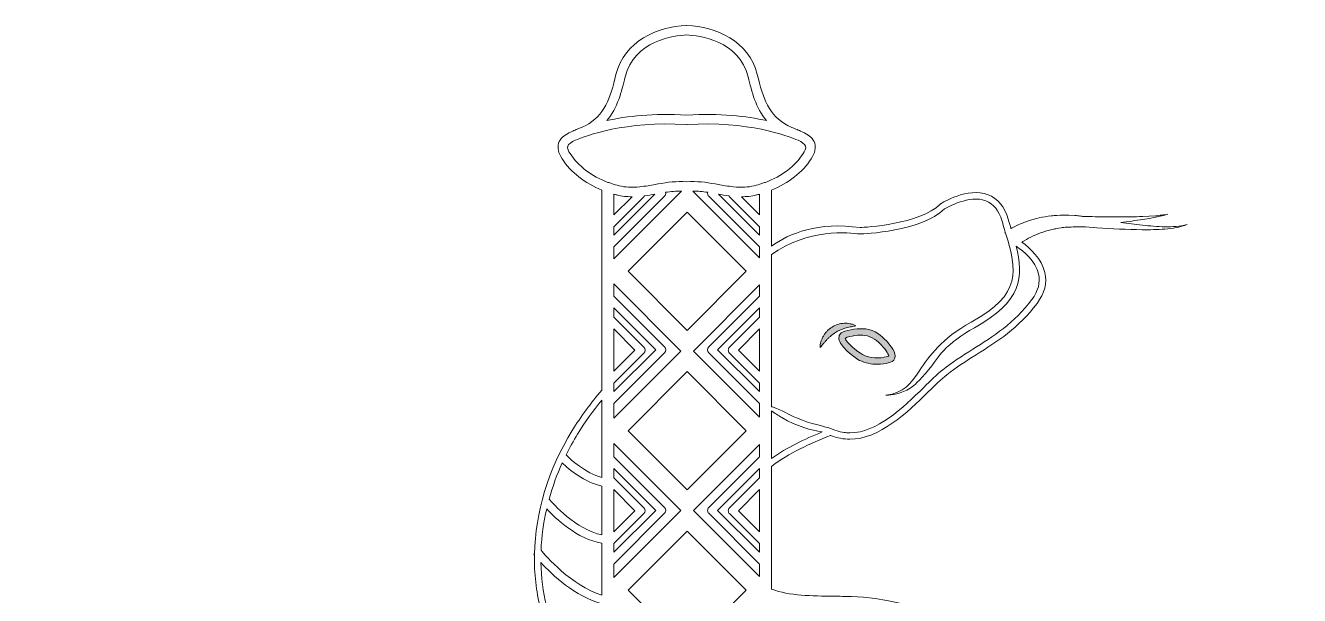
# Model space of a CAD drawing. Extents: x 783 to 8253, y -5949 to -71.
# Drawn here: x 3803 to 5233, y -711 to -71 of the extents above; entities that cross this region are included whole.
import ezdxf

# ---------------------------------------------------------------- set-up
doc = ezdxf.new("R2010")
doc.units = 0
doc.header["$MEASUREMENT"] = 0
doc.layers.add('Layer 1', color=7, linetype='Continuous')

# ---------------------------------------------------------------- blocks, each defined once
blk = doc.blocks.new('block 16')
at = {"layer": 'Layer 1', "true_color": 0xffc257}
h = blk.add_hatch(color=31, dxfattribs=at)
h.dxf.hatch_style = 2
edge = h.paths.add_edge_path()
edge.add_spline(control_points=[(4701.3, -425.5), (4701.7, -425.2), (4702, -424.8), (4702.3, -424.4), (4702.7, -424), (4703.1, -423.7), (4703.4, -423.3), (4704.1, -422.6), (4704.8, -421.9), (4705.5, -421.2), (4706.3, -420.6), (4707, -419.9), (4707.7, -419.3), (4708.4, -418.6), (4709.2, -418.1), (4710, -417.6), (4710.8, -417), (4711.5, -416.4), (4712.4, -415.9), (4715.6, -413.9), (4719.1, -412.4), (4722.9, -411.2), (4722.9, -411.2), (4725.9, -410.3), (4725.9, -410.3), (4726.9, -410.1), (4727.9, -409.8), (4728.9, -409.7), (4730.9, -409.2), (4733, -408.9), (4735.3, -408.5), (4734.3, -407.9), (4733.3, -407.4), (4732.2, -407), (4731.1, -406.6), (4730, -406.4), (4728.9, -406.1), (4727.8, -405.9), (4726.6, -405.8), (4725.5, -405.6), (4724.3, -405.6), (4723.2, -405.5), (4722, -405.6), (4717.4, -405.8), (4712.6, -407.2), (4708.6, -409.8), (4707.5, -410.4), (4706.6, -411.2), (4705.7, -411.9), (4704.7, -412.6), (4703.8, -413.4), (4703, -414.3), (4702.3, -415.2), (4701.5, -416), (4700.7, -417), (4700.1, -417.9), (4699.4, -418.9), (4698.8, -419.9), (4698.5, -420.4), (4698.3, -420.9), (4698, -421.4), (4697.7, -421.9), (4697.5, -422.5), (4697.3, -423), (4696.9, -424.1), (4696.5, -425.2), (4696.1, -426.2), (4695.8, -427.3), (4695.6, -428.5), (4695.4, -429.6), (4695.3, -430.7), (4695.1, -431.8), (4695.1, -432.9), (4696.7, -431.3), (4697.9, -429.5), (4699.3, -427.9), (4700, -427.1), (4700.7, -426.3), (4701.3, -425.5)], knot_values=[0, 0, 0, 0, 1, 1, 1, 2, 2, 2, 3, 3, 3, 4, 4, 4, 5, 5, 5, 6, 6, 6, 7, 7, 7, 8, 8, 8, 9, 9, 9, 10, 10, 10, 11, 11, 11, 12, 12, 12, 13, 13, 13, 14, 14, 14, 15, 15, 15, 16, 16, 16, 17, 17, 17, 18, 18, 18, 19, 19, 19, 20, 20, 20, 21, 21, 21, 22, 22, 22, 23, 23, 23, 24, 24, 24, 25, 25, 25, 26, 26, 26, 26], degree=3, periodic=1)
h = blk.add_hatch(color=31, dxfattribs=at)
h.dxf.hatch_style = 2
edge = h.paths.add_edge_path()
edge.add_spline(control_points=[(4716.7, -419.2), (4712.2, -429.7), (4737.2, -446.1), (4739.5, -447.2), (4745.7, -450.1), (4752.6, -451.6), (4759.5, -451.6), (4764, -451.6), (4768.4, -451), (4772.7, -449.7), (4774, -449.3), (4777.8, -448.2), (4779.1, -444.8), (4780.4, -441.4), (4778.7, -438.1), (4776.7, -434.7), (4774.8, -431.6), (4772.5, -428.5), (4769.5, -425.3), (4764.6, -419.9), (4756.5, -413.1), (4746.3, -411.9), (4739.3, -411.1), (4726.8, -412.4), (4720.4, -415.6), (4718.2, -416.6), (4717.2, -418.1), (4716.7, -419.2)], knot_values=[0, 0, 0, 0, 1, 1, 1, 2, 2, 2, 3, 3, 3, 4, 4, 4, 5, 5, 5, 6, 6, 6, 7, 7, 7, 8, 8, 8, 9, 9, 9, 9], degree=3, periodic=1)
edge = h.paths.add_edge_path()
edge.add_spline(control_points=[(4723.5, -422.1), (4728.5, -419.6), (4739.7, -418.4), (4745.4, -419.1), (4753.4, -420.1), (4760, -425.6), (4764.2, -430.2), (4766.8, -433.1), (4768.9, -435.7), (4770.5, -438.4), (4771.8, -440.5), (4772.2, -441.6), (4772.3, -442.1), (4772.1, -442.2), (4771.6, -442.5), (4770.6, -442.8), (4761.5, -445.5), (4751.2, -444.7), (4742.6, -440.6), (4737.5, -438.2), (4723.4, -426.1), (4723.4, -422.2), (4723.4, -422.1), (4723.5, -422.1), (4723.5, -422.1)], knot_values=[0, 0, 0, 0, 1, 1, 1, 2, 2, 2, 3, 3, 3, 4, 4, 4, 5, 5, 5, 6, 6, 6, 7, 7, 7, 8, 8, 8, 8], degree=3, periodic=1)
at = {"layer": 'Layer 1', "lineweight": 0}
for points in [[(4479.6, -347.2), (4546, -280.9), (4612.3, -347.2), (4546, -413.6), (4479.6, -347.2)], [(4463.6, -459.5), (4463.6, -411.9), (4487.4, -435.7), (4463.6, -459.5)], [(4627.2, -411.9), (4627.2, -459.5), (4603.4, -435.7), (4627.2, -411.9)], [(4612.3, -526.2), (4546, -592.6), (4479.6, -526.2), (4546, -459.8), (4612.3, -526.2)], [(4463.6, -639.8), (4463.6, -592.3), (4487.4, -616.1), (4463.6, -639.8)], [(4627.2, -592.3), (4627.2, -639.8), (4603.4, -616.1), (4627.2, -592.3)], [(4479.6, -705.1), (4546, -638.8), (4612.3, -705.1), (4546, -771.5), (4479.6, -705.1)]]:
    blk.add_lwpolyline(points, dxfattribs=at)
for points, knots in [([(5230.2, -1540.8), (5229.7, -1535.1), (5229.1, -1529.4), (5228.4, -1523.7), (5228.4, -1523.7), (5228.4, -1523.7), (5228.4, -1523.7), (5228.5, -1523.4), (5228.6, -1523.2), (5228.6, -1523.2), (5228.6, -1523.2), (5228.3, -1523), (5228.3, -1523), (5228.3, -1523), (5228.3, -1523), (5228.3, -1523), (5224, -1489.1), (5216.5, -1456.4), (5206.2, -1426.4), (5206.2, -1426.4), (5206.2, -1426.4), (5206.2, -1426.4), (5206.5, -1425.3), (5206.6, -1424.5), (5206.7, -1424.3), (5206.7, -1424.3), (5205.4, -1424.1), (5205.4, -1424.1), (5205.4, -1424.1), (5205.4, -1424.1), (5205.4, -1424.1), (5200.7, -1410.6), (5195.5, -1397.7), (5189.6, -1385.5), (5164.9, -1333.3), (5130.9, -1293.1), (5088.7, -1266), (5050, -1241.2), (5003, -1226.7), (4949, -1222.9), (4904.7, -1219.8), (4854.5, -1223.9), (4799.7, -1234.9), (4768.9, -1241.2), (4737.9, -1249), (4707.8, -1256.5), (4684.2, -1262.5), (4660.3, -1268.5), (4636.2, -1273.8), (4636.2, -1273.8), (4645.8, -1180.8), (4645.8, -1180.8), (4691.9, -1181.3), (4738.8, -1177), (4783.6, -1163.5), (4827.5, -1150.3), (4867.7, -1127.7), (4899.8, -1098.2), (4907.7, -1091), (4915, -1083.4), (4921.7, -1075.6), (4936.9, -1076.6), (4947.3, -1076.9), (4948.8, -1077), (4950.7, -1077), (4952.6, -1076.2), (4953.9, -1074.8), (4955.2, -1073.3), (4955.8, -1071.4), (4955.6, -1069.4), (4955.1, -1066.2), (4954.6, -1062.9), (4954.1, -1059.7), (4952.7, -1051.9), (4950.8, -1044.1), (4948.5, -1036.5), (4949.6, -1034.5), (4950.7, -1032.4), (4951.7, -1030.4), (4951.8, -1030.3), (4951.9, -1030.2), (4952, -1030.1), (4952, -1030.1), (4951.9, -1030), (4951.9, -1030), (4958.8, -1016), (4964.1, -1001.5), (4967.5, -986.7), (4982.8, -920.8), (4962.5, -847.1), (4914.3, -794.4), (4869.1, -744.8), (4802, -714.9), (4730.3, -712.4), (4723.8, -712.2), (4716.9, -712.1), (4710.4, -712), (4686, -711.8), (4661.1, -711.5), (4640.5, -704.1), (4640.5, -704.1), (4640.5, -566.3), (4640.5, -566.3), (4660.5, -551), (4684.1, -540.7), (4707, -531.5), (4707.1, -531.5), (4707.2, -531.5), (4707.3, -531.6), (4714.4, -534.4), (4721.4, -535.7), (4728.4, -535.7), (4762, -535.7), (4792.9, -505.7), (4816.5, -482.7), (4824, -475.4), (4831.1, -468.5), (4837.4, -463.4), (4847.5, -455.2), (4858.6, -448.2), (4870.3, -440.8), (4893.8, -426.1), (4918, -410.9), (4938.6, -383.3), (4947.1, -371.9), (4950.1, -360.2), (4947.4, -348.6), (4943.8, -333), (4930.8, -321.2), (4921.5, -314.5), (4922.4, -314), (4923.2, -313.4), (4924.1, -312.9), (4927.4, -310.9), (4930.9, -309.2), (4934.4, -307.5), (4941.5, -304.2), (4949.1, -301.7), (4956.9, -300), (4958.8, -299.5), (4960.8, -299.2), (4962.7, -298.8), (4962.7, -298.8), (4965.7, -298.3), (4965.7, -298.3), (4966.7, -298.2), (4967.7, -298.1), (4968.7, -298), (4969.8, -297.9), (4970.9, -297.7), (4972, -297.6), (4972, -297.6), (4972, -297.8), (4972, -297.8), (4975.2, -297.6), (4978.4, -297.4), (4981.7, -297.1), (4983.3, -297.1), (4985, -297.2), (4986.7, -297.2), (4988.8, -297.3), (4990.7, -297.3), (4992.9, -297.4), (4992.9, -297.4), (5005.6, -298.3), (5005.6, -298.3), (5022.5, -299.4), (5039.5, -300.4), (5056.5, -300.5), (5065, -300.6), (5073.6, -300.4), (5082.1, -299.7), (5090.6, -299), (5099.1, -297.8), (5107.1, -294.7), (5098.9, -297), (5090.4, -297.3), (5082, -297.2), (5073.6, -297), (5065.2, -296.3), (5056.8, -295.4), (5048.7, -294.6), (5040.6, -293.5), (5032.5, -292.3), (5040.9, -291.3), (5049.2, -290.2), (5057.5, -289), (5057.5, -289), (5064.5, -287.8), (5064.5, -287.8), (5064.5, -287.8), (5071.6, -286.5), (5071.6, -286.5), (5073.9, -286), (5076.2, -285.5), (5078.6, -284.9), (5080.9, -284.4), (5083.2, -283.7), (5085.5, -283.1), (5083.1, -283.4), (5080.8, -283.9), (5078.4, -284.1), (5076.1, -284.4), (5073.7, -284.7), (5071.4, -284.9), (5071.4, -284.9), (5064.3, -285.4), (5064.3, -285.4), (5064.3, -285.4), (5057.2, -285.7), (5057.2, -285.7), (5047.7, -286.1), (5038.2, -286.2), (5028.7, -286.2), (5019.2, -286.2), (5009.8, -286), (5000.3, -285.8), (4996.8, -285.7), (4993.3, -285.6), (4989.8, -285.5), (4989.1, -285.4), (4988.4, -285.3), (4987.7, -285.2), (4985.5, -284.9), (4983.3, -284.6), (4981.1, -284.5), (4981.1, -284.5), (4974.4, -284.1), (4974.4, -284.1), (4972.2, -284), (4970, -284.1), (4967.7, -284.1), (4966.6, -284.1), (4965.5, -284.1), (4964.4, -284.1), (4964.4, -284.1), (4961, -284.4), (4961, -284.4), (4958.8, -284.5), (4956.6, -284.6), (4954.3, -285), (4945.4, -286), (4936.5, -288), (4927.9, -291), (4923.6, -292.5), (4919.4, -294.1), (4915.2, -296.2), (4913.2, -297), (4911.3, -298.1), (4909.4, -299.1), (4909.3, -298.8), (4909.2, -298.5), (4909.1, -298.2), (4908.2, -295.1), (4907.2, -292), (4906.3, -288.8), (4902.2, -274.6), (4894.5, -265.4), (4883.7, -261.2), (4860.6, -252.5), (4831.8, -270.5), (4830.6, -271.3), (4830.6, -271.3), (4830.2, -271.5), (4830.2, -271.5), (4830.2, -271.5), (4829.9, -271.8), (4829.9, -271.8), (4807.3, -294.4), (4745.2, -297.8), (4740.3, -298.1), (4692.9, -291.5), (4660.8, -304.3), (4640.5, -319), (4640.5, -319), (4640.5, -256.1), (4640.5, -256.1), (4659.6, -248.4), (4675.4, -236), (4685.2, -220.9), (4689.4, -214.3), (4690.7, -208.6), (4689.1, -203.4), (4687.4, -198.1), (4683.2, -194.7), (4678, -192), (4678, -192), (4678, -191.9), (4678, -191.9), (4677.7, -191.7), (4676.1, -190.9), (4673.3, -189.7), (4671.6, -189), (4669.8, -188.3), (4668.1, -187.5), (4665.1, -186.3), (4661.9, -185.1), (4659.3, -183.7), (4637.5, -172.5), (4631.2, -152.9), (4624.7, -126.3), (4615.4, -88), (4577.8, -72.7), (4545.7, -71.2), (4545.7, -71.2), (4545.4, -71.2), (4545.4, -71.2), (4545.4, -71.2), (4545.2, -71.2), (4545.2, -71.2), (4513.1, -72.7), (4475.5, -88), (4466.1, -126.3), (4459.6, -152.9), (4453.3, -172.5), (4431.6, -183.7), (4428.9, -185.1), (4425.8, -186.3), (4422.7, -187.5), (4421, -188.3), (4419.2, -189), (4417.5, -189.7), (4414.7, -190.9), (4413.1, -191.7), (4412.8, -191.9), (4412.8, -191.9), (4412.8, -192), (4412.8, -192), (4407.7, -194.7), (4403.4, -198.1), (4401.7, -203.4), (4400.1, -208.6), (4401.4, -214.3), (4405.6, -220.9), (4415.4, -236), (4431.2, -248.4), (4450.3, -256.1), (4450.3, -256.1), (4450.3, -480.5), (4450.3, -480.5), (4438.1, -494.8), (4426.8, -509.9), (4416.9, -526.1), (4389.9, -569.8), (4375.6, -618.3), (4374.6, -664.6), (4374.6, -664.6), (4373.9, -665.2), (4373.9, -665.2), (4374, -665.3), (4374.2, -665.6), (4374.6, -666), (4374.2, -686.4), (4376.5, -706.3), (4381.3, -725.2), (4381.3, -725.4), (4381.4, -725.6), (4381.4, -725.8), (4385.7, -742.1), (4391.8, -757.7), (4400, -772), (4407.1, -784.5), (4415.4, -795.8), (4424.5, -806), (4415.7, -810.4), (4407, -815.7), (4400, -823), (4392.4, -830.9), (4389, -842.1), (4389.8, -856.6), (4390, -860.2), (4390.4, -863.8), (4390.8, -867.2), (4391.2, -870.9), (4391.6, -874.4), (4391.7, -877.9), (4391.8, -878.6), (4391.7, -879.1), (4391.7, -879.5), (4391.5, -879.4), (4391.2, -879.3), (4390.9, -879.2), (4361.9, -867), (4334.2, -845.4), (4316.6, -821.3), (4316.3, -821), (4316, -820.4), (4315.6, -819.8), (4313.1, -816), (4309.3, -810.1), (4303.3, -809.2), (4300.4, -808.7), (4297.4, -809.6), (4295, -811.7), (4291.8, -814.4), (4290.7, -818.3), (4290.2, -820.3), (4285.4, -838.4), (4283.6, -857), (4284.7, -875.7), (4261.4, -889.3), (4235.2, -905.6), (4212.1, -927.3), (4171.4, -965.7), (4145.4, -1011.4), (4136.8, -1059.7), (4136.2, -1062.9), (4135.7, -1066.2), (4135.2, -1069.4), (4135, -1071.4), (4135.6, -1073.3), (4136.9, -1074.8), (4138.2, -1076.2), (4140.1, -1077), (4142, -1077), (4143.3, -1076.9), (4151.2, -1076.7), (4163, -1076), (4133.5, -1128.7), (4121.2, -1190.2), (4129.6, -1248.9), (4137.7, -1305.4), (4164.9, -1359.5), (4208.3, -1405.5), (4210, -1407.4), (4211.8, -1409.2), (4213.6, -1411), (4199.1, -1407.7), (4161, -1400.9), (4112, -1406), (4075.8, -1409.8), (4041.2, -1419.5), (4009.3, -1434.8), (3978.4, -1449.5), (3949.9, -1469.5), (3924.3, -1494.4), (3924.3, -1494.4), (3921.7, -1494.1), (3921.7, -1494.1), (3921.7, -1494.4), (3921.6, -1495.5), (3921.5, -1497.2), (3915, -1503.7), (3908.6, -1510.5), (3902.5, -1517.6), (3873.6, -1551.2), (3850.9, -1587.3), (3835, -1624.7), (3835, -1624.7), (3835, -1624.7), (3835, -1624.7), (3835, -1624.7), (3832.5, -1624.9), (3832.5, -1624.9), (3832.5, -1625.2), (3832.6, -1627), (3832.9, -1629.8), (3811.6, -1682.2), (3803.4, -1737), (3809.5, -1790.9), (3811.2, -1805.7), (3813.9, -1820.3), (3817.7, -1834.7), (3817.7, -1834.7), (3816.6, -1835.6), (3816.6, -1835.6), (3816.7, -1835.7), (3817.3, -1836.4), (3818.4, -1837.6), (3818.4, -1837.6), (3818.4, -1837.6), (3818.4, -1837.6), (3835.5, -1900.8), (3872.6, -1960.1), (3927.8, -2012.6), (3927.8, -2012.6), (3927, -2014.1), (3927, -2014.1), (3927.4, -2014.3), (3929.2, -2015.3), (3932.2, -2016.8), (3932.2, -2016.8), (3932.2, -2016.8), (3932.2, -2016.8), (3947.2, -2030.7), (3963.5, -2044.1), (3981, -2057), (4027.1, -2090.9), (4078.7, -2115.8), (4135.4, -2131.4), (4135.4, -2131.4), (4135.5, -2133.3), (4135.5, -2133.3), (4135.8, -2133.3), (4137.6, -2133.2), (4140.6, -2132.9), (4140.6, -2132.9), (4140.7, -2132.9), (4140.7, -2132.9), (4187.3, -2145.2), (4237.3, -2151.5), (4290.4, -2151.5), (4290.4, -2151.5), (4292, -2151.5), (4292, -2151.5), (4356.3, -2151.3), (4413.3, -2142.1), (4455.9, -2133), (4459.2, -2230.4), (4460.6, -2318.1), (4459.9, -2390.4), (4436.8, -2418.6), (4421.8, -2453.3), (4420.6, -2497.4), (4420.5, -2503.1), (4420.6, -2508.6), (4420.9, -2514.1), (4420.9, -2514.4), (4420.9, -2514.8), (4421, -2515.1), (4423.7, -2557.8), (4440.1, -2595.4), (4457.8, -2624.2), (4463.5, -2706.2), (4478.5, -2770.7), (4492.5, -2815.5), (4514.8, -2887.2), (4538.8, -2924.3), (4539.8, -2925.8), (4539.8, -2925.8), (4539.9, -2925.9), (4539.9, -2925.9), (4539.9, -2925.9), (4539.9, -2926), (4540, -2926), (4540.2, -2926.3), (4540.4, -2926.6), (4540.6, -2926.8), (4540.7, -2926.9), (4540.7, -2926.9), (4540.8, -2927), (4541.1, -2927.3), (4541.4, -2927.5), (4541.7, -2927.7), (4541.7, -2927.7), (4541.7, -2927.7), (4541.8, -2927.7), (4541.8, -2927.8), (4541.9, -2927.8), (4541.9, -2927.8), (4542.1, -2928), (4542.3, -2928.1), (4542.5, -2928.2), (4542.6, -2928.2), (4542.7, -2928.3), (4542.8, -2928.3), (4543, -2928.4), (4543.1, -2928.4), (4543.3, -2928.5), (4543.4, -2928.5), (4543.6, -2928.6), (4543.7, -2928.6), (4543.8, -2928.7), (4544, -2928.7), (4544.2, -2928.7), (4544.3, -2928.7), (4544.4, -2928.8), (4544.5, -2928.8), (4544.8, -2928.8), (4545, -2928.8), (4545.2, -2928.8), (4545.3, -2928.8), (4545.3, -2928.8), (4545.4, -2928.8), (4545.7, -2928.8), (4546, -2928.8), (4546.3, -2928.8), (4546.4, -2928.8), (4546.5, -2928.7), (4546.6, -2928.7), (4546.8, -2928.7), (4547, -2928.7), (4547.2, -2928.6), (4547.3, -2928.6), (4547.4, -2928.5), (4547.5, -2928.5), (4547.7, -2928.4), (4547.8, -2928.4), (4548, -2928.3), (4548.1, -2928.3), (4548.2, -2928.2), (4548.3, -2928.2), (4548.5, -2928.1), (4548.7, -2927.9), (4548.9, -2927.8), (4549, -2927.8), (4549, -2927.8), (4549.1, -2927.8), (4549.1, -2927.7), (4549.1, -2927.7), (4549.1, -2927.7), (4549.4, -2927.5), (4549.7, -2927.3), (4550, -2927), (4550, -2927), (4550.2, -2926.8), (4550.2, -2926.8), (4550.4, -2926.6), (4550.7, -2926.3), (4550.9, -2926), (4550.9, -2925.9), (4550.9, -2925.9), (4550.9, -2925.9), (4551, -2925.9), (4551, -2925.8), (4551, -2925.8), (4552, -2924.3), (4576, -2887.2), (4598.3, -2815.5), (4598.8, -2814), (4599.3, -2812.5), (4599.8, -2810.9), (4609.4, -2835.5), (4614.3, -2864.6), (4603.1, -2892.4), (4603.1, -2892.4), (4592.3, -2919.3), (4592.3, -2919.3), (4592.3, -2919.3), (4609.4, -2895.9), (4609.4, -2895.9), (4638.4, -2856.2), (4631.5, -2801.3), (4615.3, -2763.2), (4614.7, -2761.8), (4614.1, -2760.4), (4613.5, -2759), (4628.3, -2693.7), (4639.8, -2605.2), (4633.8, -2496.6), (4632.4, -2470.6), (4631.5, -2440.2), (4631, -2405.9), (4653.3, -2396), (4675.3, -2388.4), (4694.4, -2382.3), (4714.5, -2375.9), (4735.8, -2370.8), (4756.5, -2365.8), (4788, -2358.2), (4820.6, -2350.4), (4850.5, -2337.8), (4879.4, -2325.5), (4908.1, -2306.6), (4933.2, -2283.2), (4933.2, -2283.1), (4933.2, -2283.1), (4933.3, -2283.1), (4933.9, -2282.8), (4934.5, -2282.5), (4935.1, -2282.1), (4935.1, -2282.1), (4934.8, -2281.6), (4934.8, -2281.6), (4941.2, -2275.6), (4947.4, -2269.3), (4953.2, -2262.8), (5010.7, -2198.4), (5020.9, -2117.4), (4982.6, -2044.4), (4982.6, -2044.4), (4982.6, -2044.4), (4982.6, -2044.4), (4982.6, -2044.2), (4982.6, -2044), (4982.7, -2043.9), (4982.7, -2043.9), (4982.3, -2043.9), (4982.3, -2043.9), (4976.8, -2033.5), (4970.3, -2023.2), (4962.9, -2013.2), (4936.8, -1978.3), (4904.5, -1949.9), (4868.2, -1929.2), (4868.2, -1929.2), (4868.2, -1929.2), (4868.2, -1929.2), (4868.1, -1929), (4868.1, -1928.9), (4868.1, -1928.8), (4868.1, -1928.8), (4867.7, -1928.9), (4867.7, -1928.9), (4867.7, -1928.9), (4867.7, -1928.9), (4867.7, -1928.9), (4838.7, -1912.5), (4807.2, -1901), (4774.1, -1895.1), (4770.9, -1894.5), (4767.8, -1894), (4764.6, -1893.5), (4764.1, -1893.3), (4763.4, -1893.1), (4762.5, -1892.9), (4761.7, -1892.8), (4760.9, -1892.8), (4760.3, -1892.9), (4722.8, -1887.5), (4684.4, -1887.5), (4646.1, -1889.7), (4647.8, -1859.8), (4649.6, -1830.6), (4651.4, -1802.3), (4652.5, -1802.6), (4653.6, -1802.8), (4654.6, -1803.1), (4658.5, -1804.1), (4662.2, -1804.4), (4665.9, -1804.7), (4669.2, -1804.9), (4672.3, -1805.1), (4675.4, -1805.9), (4677, -1806.3), (4678.7, -1806.7), (4680.3, -1807.2), (4680.3, -1807.2), (4680.5, -1806.5), (4680.5, -1806.5), (4680.5, -1806.5), (4680.4, -1807.2), (4680.4, -1807.2), (4690.8, -1810.1), (4701.5, -1814.2), (4711.7, -1818.2), (4718.5, -1820.8), (4725.4, -1823.5), (4732.3, -1825.8), (4779, -1841.6), (4815.4, -1851.7), (4850.1, -1858.6), (4881.5, -1864.8), (4910.4, -1868), (4938.6, -1868.6), (4941, -1868.6), (4943.5, -1868.7), (4945.9, -1868.7), (4991.9, -1868.7), (5037, -1860.1), (5076.7, -1843.8), (5122.6, -1824.9), (5160.2, -1795.9), (5185.6, -1759.8), (5210.7, -1724.1), (5225.8, -1679.8), (5230.7, -1627.5), (5230.7, -1627.5), (5232.2, -1627.1), (5232.2, -1627.1), (5231.8, -1625.8), (5231.4, -1624.5), (5231, -1623.3), (5233.2, -1597.6), (5232.9, -1570.1), (5230.2, -1540.8)], [0, 0, 0, 0, 1, 1, 1, 2, 2, 2, 3, 3, 3, 4, 4, 4, 5, 5, 5, 6, 6, 6, 7, 7, 7, 8, 8, 8, 9, 9, 9, 10, 10, 10, 11, 11, 11, 12, 12, 12, 13, 13, 13, 14, 14, 14, 15, 15, 15, 16, 16, 16, 17, 17, 17, 18, 18, 18, 19, 19, 19, 20, 20, 20, 21, 21, 21, 22, 22, 22, 23, 23, 23, 24, 24, 24, 25, 25, 25, 26, 26, 26, 27, 27, 27, 28, 28, 28, 29, 29, 29, 30, 30, 30, 31, 31, 31, 32, 32, 32, 33, 33, 33, 34, 34, 34, 35, 35, 35, 36, 36, 36, 37, 37, 37, 38, 38, 38, 39, 39, 39, 40, 40, 40, 41, 41, 41, 42, 42, 42, 43, 43, 43, 44, 44, 44, 45, 45, 45, 46, 46, 46, 47, 47, 47, 48, 48, 48, 49, 49, 49, 50, 50, 50, 51, 51, 51, 52, 52, 52, 53, 53, 53, 54, 54, 54, 55, 55, 55, 56, 56, 56, 57, 57, 57, 58, 58, 58, 59, 59, 59, 60, 60, 60, 61, 61, 61, 62, 62, 62, 63, 63, 63, 64, 64, 64, 65, 65, 65, 66, 66, 66, 67, 67, 67, 68, 68, 68, 69, 69, 69, 70, 70, 70, 71, 71, 71, 72, 72, 72, 73, 73, 73, 74, 74, 74, 75, 75, 75, 76, 76, 76, 77, 77, 77, 78, 78, 78, 79, 79, 79, 80, 80, 80, 81, 81, 81, 82, 82, 82, 83, 83, 83, 84, 84, 84, 85, 85, 85, 86, 86, 86, 87, 87, 87, 88, 88, 88, 89, 89, 89, 90, 90, 90, 91, 91, 91, 92, 92, 92, 93, 93, 93, 94, 94, 94, 95, 95, 95, 96, 96, 96, 97, 97, 97, 98, 98, 98, 99, 99, 99, 100, 100, 100, 101, 101, 101, 102, 102, 102, 103, 103, 103, 104, 104, 104, 105, 105, 105, 106, 106, 106, 107, 107, 107, 108, 108, 108, 109, 109, 109, 110, 110, 110, 111, 111, 111, 112, 112, 112, 113, 113, 113, 114, 114, 114, 115, 115, 115, 116, 116, 116, 117, 117, 117, 118, 118, 118, 119, 119, 119, 120, 120, 120, 121, 121, 121, 122, 122, 122, 123, 123, 123, 124, 124, 124, 125, 125, 125, 126, 126, 126, 127, 127, 127, 128, 128, 128, 129, 129, 129, 130, 130, 130, 131, 131, 131, 132, 132, 132, 133, 133, 133, 134, 134, 134, 135, 135, 135, 136, 136, 136, 137, 137, 137, 138, 138, 138, 139, 139, 139, 140, 140, 140, 141, 141, 141, 142, 142, 142, 143, 143, 143, 144, 144, 144, 145, 145, 145, 146, 146, 146, 147, 147, 147, 148, 148, 148, 149, 149, 149, 150, 150, 150, 151, 151, 151, 152, 152, 152, 153, 153, 153, 154, 154, 154, 155, 155, 155, 156, 156, 156, 157, 157, 157, 158, 158, 158, 159, 159, 159, 160, 160, 160, 161, 161, 161, 162, 162, 162, 163, 163, 163, 164, 164, 164, 165, 165, 165, 166, 166, 166, 167, 167, 167, 168, 168, 168, 169, 169, 169, 170, 170, 170, 171, 171, 171, 172, 172, 172, 173, 173, 173, 174, 174, 174, 175, 175, 175, 176, 176, 176, 177, 177, 177, 178, 178, 178, 179, 179, 179, 180, 180, 180, 181, 181, 181, 182, 182, 182, 183, 183, 183, 184, 184, 184, 185, 185, 185, 186, 186, 186, 187, 187, 187, 188, 188, 188, 189, 189, 189, 190, 190, 190, 191, 191, 191, 192, 192, 192, 193, 193, 193, 194, 194, 194, 195, 195, 195, 196, 196, 196, 197, 197, 197, 198, 198, 198, 199, 199, 199, 200, 200, 200, 201, 201, 201, 202, 202, 202, 203, 203, 203, 204, 204, 204, 205, 205, 205, 206, 206, 206, 207, 207, 207, 208, 208, 208, 209, 209, 209, 210, 210, 210, 211, 211, 211, 212, 212, 212, 213, 213, 213, 214, 214, 214, 215, 215, 215, 216, 216, 216, 217, 217, 217, 218, 218, 218, 219, 219, 219, 220, 220, 220, 221, 221, 221, 222, 222, 222, 223, 223, 223, 224, 224, 224, 225, 225, 225, 226, 226, 226, 227, 227, 227, 228, 228, 228, 229, 229, 229, 230, 230, 230, 231, 231, 231, 232, 232, 232, 233, 233, 233, 234, 234, 234, 235, 235, 235, 236, 236, 236, 237, 237, 237, 238, 238, 238, 239, 239, 239, 240, 240, 240, 241, 241, 241, 242, 242, 242, 243, 243, 243, 244, 244, 244, 245, 245, 245, 246, 246, 246, 247, 247, 247, 248, 248, 248, 249, 249, 249, 250, 250, 250, 251, 251, 251, 252, 252, 252, 253, 253, 253, 254, 254, 254, 255, 255, 255, 255]), ([(4476.4, -128.9), (4486.4, -88.1), (4531.4, -82.5), (4545.4, -81.8), (4559.4, -82.5), (4604.4, -88.1), (4614.4, -128.9), (4618.4, -145.5), (4622.9, -163.7), (4635, -178), (4612.8, -173.1), (4582.5, -169.4), (4545.4, -171.8), (4508.3, -169.4), (4478, -173.1), (4455.8, -178), (4467.9, -163.7), (4472.4, -145.5), (4476.4, -128.9)], [0, 0, 0, 0, 1, 1, 1, 2, 2, 2, 3, 3, 3, 4, 4, 4, 5, 5, 5, 6, 6, 6, 6]), ([(4414.6, -215.1), (4412.9, -212.6), (4411.1, -209), (4411.9, -206.6), (4412.7, -204.2), (4416.2, -202), (4420.4, -200.1), (4431.7, -195.2), (4477, -178), (4545.1, -182.5), (4545.1, -182.5), (4545.4, -182.5), (4545.4, -182.5), (4545.4, -182.5), (4545.8, -182.5), (4545.8, -182.5), (4613.8, -178), (4659, -195.2), (4670.4, -200.1), (4674.6, -202), (4678.1, -204.2), (4678.9, -206.6), (4679.7, -209), (4677.9, -212.6), (4676.2, -215.1), (4667.2, -229.2), (4652, -240.5), (4633.7, -247.3), (4632.2, -247.4), (4630.9, -247.9), (4629.8, -248.7), (4627, -249.6), (4624.2, -250.5), (4621.3, -251.2), (4617.8, -252), (4614.3, -252.5), (4610.8, -252.7), (4606.5, -253), (4602.3, -252.8), (4598, -252.3), (4594.9, -252), (4591.9, -251.6), (4588.7, -251.1), (4586.1, -250.7), (4583.5, -250.2), (4580.8, -249.7), (4579.7, -249.5), (4578.6, -249.3), (4577.5, -249.1), (4567.2, -247.3), (4556.6, -245.7), (4545.4, -246.7), (4534.3, -245.7), (4523.6, -247.3), (4513.3, -249.1), (4512.2, -249.3), (4511.1, -249.5), (4510, -249.7), (4507.4, -250.2), (4504.7, -250.7), (4502.1, -251.1), (4499, -251.6), (4495.9, -252), (4492.8, -252.3), (4488.6, -252.8), (4484.3, -253), (4480, -252.7), (4476.5, -252.5), (4473.1, -252), (4469.5, -251.2), (4466.6, -250.5), (4463.8, -249.6), (4461, -248.7), (4459.9, -247.9), (4458.6, -247.4), (4457.1, -247.3), (4438.8, -240.5), (4423.7, -229.2), (4414.6, -215.1)], [0, 0, 0, 0, 1, 1, 1, 2, 2, 2, 3, 3, 3, 4, 4, 4, 5, 5, 5, 6, 6, 6, 7, 7, 7, 8, 8, 8, 9, 9, 9, 10, 10, 10, 11, 11, 11, 12, 12, 12, 13, 13, 13, 14, 14, 14, 15, 15, 15, 16, 16, 16, 17, 17, 17, 18, 18, 18, 19, 19, 19, 20, 20, 20, 21, 21, 21, 22, 22, 22, 23, 23, 23, 24, 24, 24, 25, 25, 25, 26, 26, 26, 26]), ([(4520.6, -263), (4521.8, -261.8), (4522.2, -260.1), (4521.8, -258.5), (4527.8, -257.6), (4533.7, -257), (4539.6, -257.1), (4539.6, -257.1), (4463.6, -333.1), (4463.6, -333.1), (4463.6, -333.1), (4463.6, -319.9), (4463.6, -319.9), (4463.6, -319.9), (4520.6, -263), (4520.6, -263)], [0, 0, 0, 0, 1, 1, 1, 2, 2, 2, 3, 3, 3, 4, 4, 4, 5, 5, 5, 5]), ([(4552.3, -257.1), (4557.9, -257.1), (4563.4, -257.7), (4569, -258.5), (4568.9, -258.9), (4568.9, -259.3), (4568.9, -259.7), (4568.9, -260.9), (4569.4, -262.1), (4570.3, -263), (4570.3, -263), (4627.2, -319.9), (4627.2, -319.9), (4627.2, -319.9), (4627.2, -332), (4627.2, -332), (4627.2, -332), (4552.3, -257.1), (4552.3, -257.1)], [0, 0, 0, 0, 1, 1, 1, 2, 2, 2, 3, 3, 3, 4, 4, 4, 5, 5, 5, 6, 6, 6, 6]), ([(4497.3, -263.4), (4497.6, -263.1), (4497.8, -262.8), (4498, -262.4), (4502, -261.9), (4505.9, -261.3), (4509.8, -260.6), (4509.8, -260.6), (4463.6, -306.7), (4463.6, -306.7), (4463.6, -306.7), (4463.6, -297.1), (4463.6, -297.1), (4463.6, -297.1), (4497.3, -263.4), (4497.3, -263.4)], [0, 0, 0, 0, 1, 1, 1, 2, 2, 2, 3, 3, 3, 4, 4, 4, 5, 5, 5, 5]), ([(4463.6, -283.9), (4463.6, -283.9), (4463.6, -260.6), (4463.6, -260.6), (4464.8, -260.9), (4465.9, -261.2), (4467, -261.5), (4472.8, -262.9), (4478.5, -263.5), (4484.1, -263.5), (4484.1, -263.5), (4463.6, -283.9), (4463.6, -283.9)], [0, 0, 0, 0, 1, 1, 1, 2, 2, 2, 3, 3, 3, 4, 4, 4, 4]), ([(4581, -260.6), (4584.9, -261.3), (4588.8, -261.9), (4592.8, -262.4), (4593, -262.8), (4593.2, -263.1), (4593.5, -263.4), (4593.5, -263.4), (4627.2, -297.1), (4627.2, -297.1), (4627.2, -297.1), (4627.2, -306.7), (4627.2, -306.7), (4627.2, -306.7), (4581, -260.6), (4581, -260.6)], [0, 0, 0, 0, 1, 1, 1, 2, 2, 2, 3, 3, 3, 4, 4, 4, 5, 5, 5, 5]), ([(4606.8, -263.5), (4606.8, -263.5), (4606.9, -263.5), (4606.9, -263.5), (4612.4, -263.5), (4618, -262.9), (4623.8, -261.5), (4624.9, -261.2), (4626.1, -260.9), (4627.2, -260.6), (4627.2, -260.6), (4627.2, -283.9), (4627.2, -283.9), (4627.2, -283.9), (4606.8, -263.5), (4606.8, -263.5)], [0, 0, 0, 0, 1, 1, 1, 2, 2, 2, 3, 3, 3, 4, 4, 4, 5, 5, 5, 5]), ([(4739.6, -305.3), (4739.6, -305.3), (4739.9, -305.3), (4739.9, -305.3), (4739.9, -305.3), (4740.3, -305.3), (4740.3, -305.3), (4743.1, -305.2), (4809, -302.4), (4834.7, -277.2), (4837.8, -275.4), (4862.7, -261), (4881.1, -268), (4889.8, -271.3), (4895.9, -279), (4899.4, -290.8), (4900.3, -294.1), (4901.2, -297.2), (4902.2, -300.3), (4902.4, -301.2), (4902.7, -302.1), (4903, -303.1), (4902.9, -303.1), (4902.7, -303.3), (4902.5, -303.4), (4902.5, -303.4), (4903.4, -304.4), (4903.4, -304.4), (4916, -346.6), (4921.8, -372.9), (4864.8, -404.3), (4831.2, -422.8), (4817.8, -442.5), (4807, -458.2), (4796.5, -473.6), (4789.6, -483.8), (4769.1, -486.4), (4775.7, -486.2), (4786.1, -484.7), (4796.2, -478.4), (4799.4, -476.4), (4803.3, -473.5), (4813, -462.3), (4824.9, -448.7), (4827.5, -442.4), (4833.9, -436), (4842.2, -427.6), (4853.1, -419), (4868.3, -410.6), (4922, -381.1), (4923.7, -353.5), (4915, -318.8), (4915, -318.9), (4915.1, -318.9), (4915.1, -318.9), (4915.1, -318.9), (4915.3, -319.2), (4915.3, -319.2), (4915.3, -319.1), (4915.3, -319.1), (4915.3, -319.1), (4923.7, -324.8), (4937, -335.9), (4940.3, -350.2), (4942.5, -359.7), (4940, -369.4), (4932.8, -379), (4913, -405.4), (4889.4, -420.3), (4866.5, -434.7), (4854.5, -442.2), (4843.2, -449.3), (4832.8, -457.8), (4826.3, -463.1), (4819.1, -470.1), (4811.4, -477.6), (4787.7, -500.7), (4759.1, -528.5), (4728.6, -528.5), (4726.4, -528.5), (4724.2, -528.4), (4722, -528.1), (4715.9, -527.2), (4711.5, -525.5), (4710, -524.9), (4696, -519.4), (4687.4, -520), (4668.7, -511.7), (4658.3, -507.2), (4654.8, -504.3), (4641.7, -499.5), (4641.3, -499.4), (4640.9, -499.2), (4640.5, -499.1), (4640.5, -499.1), (4640.5, -347.5), (4640.5, -347.5), (4640.5, -347.3), (4640.5, -347.2), (4640.5, -347), (4640.5, -347), (4640.5, -328.5), (4640.5, -328.5), (4681.1, -298.7), (4728.4, -303.8), (4739.6, -305.3)], [0, 0, 0, 0, 1, 1, 1, 2, 2, 2, 3, 3, 3, 4, 4, 4, 5, 5, 5, 6, 6, 6, 7, 7, 7, 8, 8, 8, 9, 9, 9, 10, 10, 10, 11, 11, 11, 12, 12, 12, 13, 13, 13, 14, 14, 14, 15, 15, 15, 16, 16, 16, 17, 17, 17, 18, 18, 18, 19, 19, 19, 20, 20, 20, 21, 21, 21, 22, 22, 22, 23, 23, 23, 24, 24, 24, 25, 25, 25, 26, 26, 26, 27, 27, 27, 28, 28, 28, 29, 29, 29, 30, 30, 30, 31, 31, 31, 32, 32, 32, 33, 33, 33, 34, 34, 34, 35, 35, 35, 35]), ([(4520.6, -438.6), (4522.4, -436.8), (4522.4, -433.8), (4520.6, -432), (4520.6, -432), (4463.6, -375.1), (4463.6, -375.1), (4463.6, -375.1), (4463.6, -361.4), (4463.6, -361.4), (4463.6, -361.4), (4539, -436.7), (4539, -436.7), (4539, -436.7), (4463.6, -512), (4463.6, -512), (4463.6, -512), (4463.6, -495.5), (4463.6, -495.5), (4463.6, -495.5), (4520.6, -438.6), (4520.6, -438.6)], [0, 0, 0, 0, 1, 1, 1, 2, 2, 2, 3, 3, 3, 4, 4, 4, 5, 5, 5, 6, 6, 6, 7, 7, 7, 7]), ([(4570.3, -432), (4568.4, -433.8), (4568.4, -436.8), (4570.3, -438.6), (4570.3, -438.6), (4627.2, -495.5), (4627.2, -495.5), (4627.2, -495.5), (4627.2, -510.9), (4627.2, -510.9), (4627.2, -510.9), (4553, -436.7), (4553, -436.7), (4553, -436.7), (4627.2, -362.5), (4627.2, -362.5), (4627.2, -362.5), (4627.2, -375.1), (4627.2, -375.1), (4627.2, -375.1), (4570.3, -432), (4570.3, -432)], [0, 0, 0, 0, 1, 1, 1, 2, 2, 2, 3, 3, 3, 4, 4, 4, 5, 5, 5, 6, 6, 6, 7, 7, 7, 7]), ([(4497.3, -439), (4499.1, -437.2), (4499.1, -434.2), (4497.3, -432.4), (4497.3, -432.4), (4463.6, -398.8), (4463.6, -398.8), (4463.6, -398.8), (4463.6, -388.3), (4463.6, -388.3), (4463.6, -388.3), (4510.7, -435.3), (4510.7, -435.3), (4510.7, -435.3), (4463.6, -482.3), (4463.6, -482.3), (4463.6, -482.3), (4463.6, -472.7), (4463.6, -472.7), (4463.6, -472.7), (4497.3, -439), (4497.3, -439)], [0, 0, 0, 0, 1, 1, 1, 2, 2, 2, 3, 3, 3, 4, 4, 4, 5, 5, 5, 6, 6, 6, 7, 7, 7, 7]), ([(4593.5, -432.4), (4592.6, -433.3), (4592.1, -434.5), (4592.1, -435.7), (4592.1, -436.9), (4592.6, -438.1), (4593.5, -439), (4593.5, -439), (4627.2, -472.7), (4627.2, -472.7), (4627.2, -472.7), (4627.2, -482.3), (4627.2, -482.3), (4627.2, -482.3), (4580.1, -435.3), (4580.1, -435.3), (4580.1, -435.3), (4627.2, -388.3), (4627.2, -388.3), (4627.2, -388.3), (4627.2, -398.8), (4627.2, -398.8), (4627.2, -398.8), (4593.5, -432.4), (4593.5, -432.4)], [0, 0, 0, 0, 1, 1, 1, 2, 2, 2, 3, 3, 3, 4, 4, 4, 5, 5, 5, 6, 6, 6, 7, 7, 7, 8, 8, 8, 8]), ([(4701.3, -425.5), (4701.7, -425.2), (4702, -424.8), (4702.3, -424.4), (4702.7, -424), (4703.1, -423.7), (4703.4, -423.3), (4704.1, -422.6), (4704.8, -421.9), (4705.5, -421.2), (4706.3, -420.6), (4707, -419.9), (4707.7, -419.3), (4708.4, -418.6), (4709.2, -418.1), (4710, -417.6), (4710.8, -417), (4711.5, -416.4), (4712.4, -415.9), (4715.6, -413.9), (4719.1, -412.4), (4722.9, -411.2), (4722.9, -411.2), (4725.9, -410.3), (4725.9, -410.3), (4726.9, -410.1), (4727.9, -409.8), (4728.9, -409.7), (4730.9, -409.2), (4733, -408.9), (4735.3, -408.5), (4734.3, -407.9), (4733.3, -407.4), (4732.2, -407), (4731.1, -406.6), (4730, -406.4), (4728.9, -406.1), (4727.8, -405.9), (4726.6, -405.8), (4725.5, -405.6), (4724.3, -405.6), (4723.2, -405.5), (4722, -405.6), (4717.4, -405.8), (4712.6, -407.2), (4708.6, -409.8), (4707.5, -410.4), (4706.6, -411.2), (4705.7, -411.9), (4704.7, -412.6), (4703.8, -413.4), (4703, -414.3), (4702.3, -415.2), (4701.5, -416), (4700.7, -417), (4700.1, -417.9), (4699.4, -418.9), (4698.8, -419.9), (4698.5, -420.4), (4698.3, -420.9), (4698, -421.4), (4697.7, -421.9), (4697.5, -422.5), (4697.3, -423), (4696.9, -424.1), (4696.5, -425.2), (4696.1, -426.2), (4695.8, -427.3), (4695.6, -428.5), (4695.4, -429.6), (4695.3, -430.7), (4695.1, -431.8), (4695.1, -432.9), (4696.7, -431.3), (4697.9, -429.5), (4699.3, -427.9), (4700, -427.1), (4700.7, -426.3), (4701.3, -425.5)], [0, 0, 0, 0, 1, 1, 1, 2, 2, 2, 3, 3, 3, 4, 4, 4, 5, 5, 5, 6, 6, 6, 7, 7, 7, 8, 8, 8, 9, 9, 9, 10, 10, 10, 11, 11, 11, 12, 12, 12, 13, 13, 13, 14, 14, 14, 15, 15, 15, 16, 16, 16, 17, 17, 17, 18, 18, 18, 19, 19, 19, 20, 20, 20, 21, 21, 21, 22, 22, 22, 23, 23, 23, 24, 24, 24, 25, 25, 25, 26, 26, 26, 26]), ([(4716.7, -419.2), (4712.2, -429.7), (4737.2, -446.1), (4739.5, -447.2), (4745.7, -450.1), (4752.6, -451.6), (4759.5, -451.6), (4764, -451.6), (4768.4, -451), (4772.7, -449.7), (4774, -449.3), (4777.8, -448.2), (4779.1, -444.8), (4780.4, -441.4), (4778.7, -438.1), (4776.7, -434.7), (4774.8, -431.6), (4772.5, -428.5), (4769.5, -425.3), (4764.6, -419.9), (4756.5, -413.1), (4746.3, -411.9), (4739.3, -411.1), (4726.8, -412.4), (4720.4, -415.6), (4718.2, -416.6), (4717.2, -418.1), (4716.7, -419.2)], [0, 0, 0, 0, 1, 1, 1, 2, 2, 2, 3, 3, 3, 4, 4, 4, 5, 5, 5, 6, 6, 6, 7, 7, 7, 8, 8, 8, 9, 9, 9, 9]), ([(4723.5, -422.1), (4728.5, -419.6), (4739.7, -418.4), (4745.4, -419.1), (4753.4, -420.1), (4760, -425.6), (4764.2, -430.2), (4766.8, -433.1), (4768.9, -435.7), (4770.5, -438.4), (4771.8, -440.5), (4772.2, -441.6), (4772.3, -442.1), (4772.1, -442.2), (4771.6, -442.5), (4770.6, -442.8), (4761.5, -445.5), (4751.2, -444.7), (4742.6, -440.6), (4737.5, -438.2), (4723.4, -426.1), (4723.4, -422.2), (4723.4, -422.1), (4723.5, -422.1), (4723.5, -422.1)], [0, 0, 0, 0, 1, 1, 1, 2, 2, 2, 3, 3, 3, 4, 4, 4, 5, 5, 5, 6, 6, 6, 7, 7, 7, 8, 8, 8, 8]), ([(4423, -529.9), (4431.3, -516.5), (4440.4, -503.8), (4450.3, -491.8), (4450.3, -491.8), (4450.3, -578.7), (4450.3, -578.7), (4431.5, -573.7), (4415.1, -558.5), (4410, -553.3), (4413.9, -545.4), (4418.3, -537.6), (4423, -529.9)], [0, 0, 0, 0, 1, 1, 1, 2, 2, 2, 3, 3, 3, 4, 4, 4, 4]), ([(4640.5, -557.3), (4640.5, -557.3), (4640.5, -526.5), (4640.5, -526.5), (4640.5, -526.3), (4640.5, -526.1), (4640.5, -525.9), (4640.5, -525.9), (4640.5, -503.8), (4640.5, -503.8), (4644, -506.4), (4647.9, -509), (4652.2, -511.5), (4669.4, -521.5), (4685.8, -525.7), (4697.3, -527.6), (4677.8, -535.7), (4658, -544.8), (4640.5, -557.3)], [0, 0, 0, 0, 1, 1, 1, 2, 2, 2, 3, 3, 3, 4, 4, 4, 5, 5, 5, 6, 6, 6, 6]), ([(4520.6, -618.9), (4522.4, -617.1), (4522.4, -614.2), (4520.6, -612.3), (4520.6, -612.3), (4463.6, -555.4), (4463.6, -555.4), (4463.6, -555.4), (4463.6, -540.4), (4463.6, -540.4), (4463.6, -540.4), (4539, -615.7), (4539, -615.7), (4539, -615.7), (4463.6, -691), (4463.6, -691), (4463.6, -691), (4463.6, -675.9), (4463.6, -675.9), (4463.6, -675.9), (4520.6, -618.9), (4520.6, -618.9)], [0, 0, 0, 0, 1, 1, 1, 2, 2, 2, 3, 3, 3, 4, 4, 4, 5, 5, 5, 6, 6, 6, 7, 7, 7, 7]), ([(4570.3, -612.3), (4569.4, -613.2), (4568.9, -614.4), (4568.9, -615.6), (4568.9, -616.9), (4569.4, -618.1), (4570.3, -618.9), (4570.3, -618.9), (4627.2, -675.9), (4627.2, -675.9), (4627.2, -675.9), (4627.2, -689.9), (4627.2, -689.9), (4627.2, -689.9), (4553, -615.7), (4553, -615.7), (4553, -615.7), (4627.2, -541.5), (4627.2, -541.5), (4627.2, -541.5), (4627.2, -555.4), (4627.2, -555.4), (4627.2, -555.4), (4570.3, -612.3), (4570.3, -612.3)], [0, 0, 0, 0, 1, 1, 1, 2, 2, 2, 3, 3, 3, 4, 4, 4, 5, 5, 5, 6, 6, 6, 7, 7, 7, 8, 8, 8, 8]), ([(4405.8, -562.3), (4413.5, -569.6), (4430.5, -583.9), (4450.3, -588.3), (4450.3, -588.3), (4450.3, -643.2), (4450.3, -643.2), (4420.9, -637.1), (4394.9, -607.5), (4391.1, -602.9), (4394.8, -589.2), (4399.8, -575.6), (4405.8, -562.3)], [0, 0, 0, 0, 1, 1, 1, 2, 2, 2, 3, 3, 3, 4, 4, 4, 4]), ([(4497.3, -619.3), (4499.1, -617.5), (4499.1, -614.6), (4497.3, -612.8), (4497.3, -612.8), (4463.6, -579.1), (4463.6, -579.1), (4463.6, -579.1), (4463.6, -568.6), (4463.6, -568.6), (4463.6, -568.6), (4510.7, -615.6), (4510.7, -615.6), (4510.7, -615.6), (4463.6, -662.7), (4463.6, -662.7), (4463.6, -662.7), (4463.6, -653), (4463.6, -653), (4463.6, -653), (4497.3, -619.3), (4497.3, -619.3)], [0, 0, 0, 0, 1, 1, 1, 2, 2, 2, 3, 3, 3, 4, 4, 4, 5, 5, 5, 6, 6, 6, 7, 7, 7, 7]), ([(4593.5, -612.8), (4592.6, -613.6), (4592.1, -614.8), (4592.1, -616.1), (4592.1, -617.3), (4592.6, -618.5), (4593.5, -619.3), (4593.5, -619.3), (4627.2, -653), (4627.2, -653), (4627.2, -653), (4627.2, -662.7), (4627.2, -662.7), (4627.2, -662.7), (4580.1, -615.6), (4580.1, -615.6), (4580.1, -615.6), (4627.2, -568.6), (4627.2, -568.6), (4627.2, -568.6), (4627.2, -579.1), (4627.2, -579.1), (4627.2, -579.1), (4593.5, -612.8), (4593.5, -612.8)], [0, 0, 0, 0, 1, 1, 1, 2, 2, 2, 3, 3, 3, 4, 4, 4, 5, 5, 5, 6, 6, 6, 7, 7, 7, 8, 8, 8, 8]), ([(4388.3, -613.8), (4398.4, -624.8), (4422.5, -647.8), (4450.3, -652.6), (4450.3, -652.6), (4450.3, -710.7), (4450.3, -710.7), (4416, -700.4), (4386.8, -666.2), (4382, -660.3), (4382.6, -645), (4384.7, -629.4), (4388.3, -613.8)], [0, 0, 0, 0, 1, 1, 1, 2, 2, 2, 3, 3, 3, 4, 4, 4, 4]), ([(4388.1, -722.7), (4384.2, -707.2), (4382.1, -690.9), (4381.8, -674.3), (4394.3, -687.9), (4420.2, -712.4), (4450.3, -720.4), (4450.3, -720.4), (4450.3, -784.9), (4450.3, -784.9), (4450.1, -784.7), (4449.9, -784.6), (4449.7, -784.4), (4414.1, -757), (4392.8, -729.2), (4388.1, -722.7)], [0, 0, 0, 0, 1, 1, 1, 2, 2, 2, 3, 3, 3, 4, 4, 4, 5, 5, 5, 5])]:
    blk.add_open_spline(points, degree=3, knots=knots, dxfattribs=at)
blk = doc.blocks.new('block 15')
at = {"layer": 'Layer 1'}
blk.add_blockref('block 16', (0, 0), dxfattribs=at)

msp = doc.modelspace()

# ---------------------------------------------------------------- block references
at = {"layer": 'Layer 1'}
msp.add_blockref('block 15', (0, 0), dxfattribs=at)

doc.saveas('drawing.dxf')
